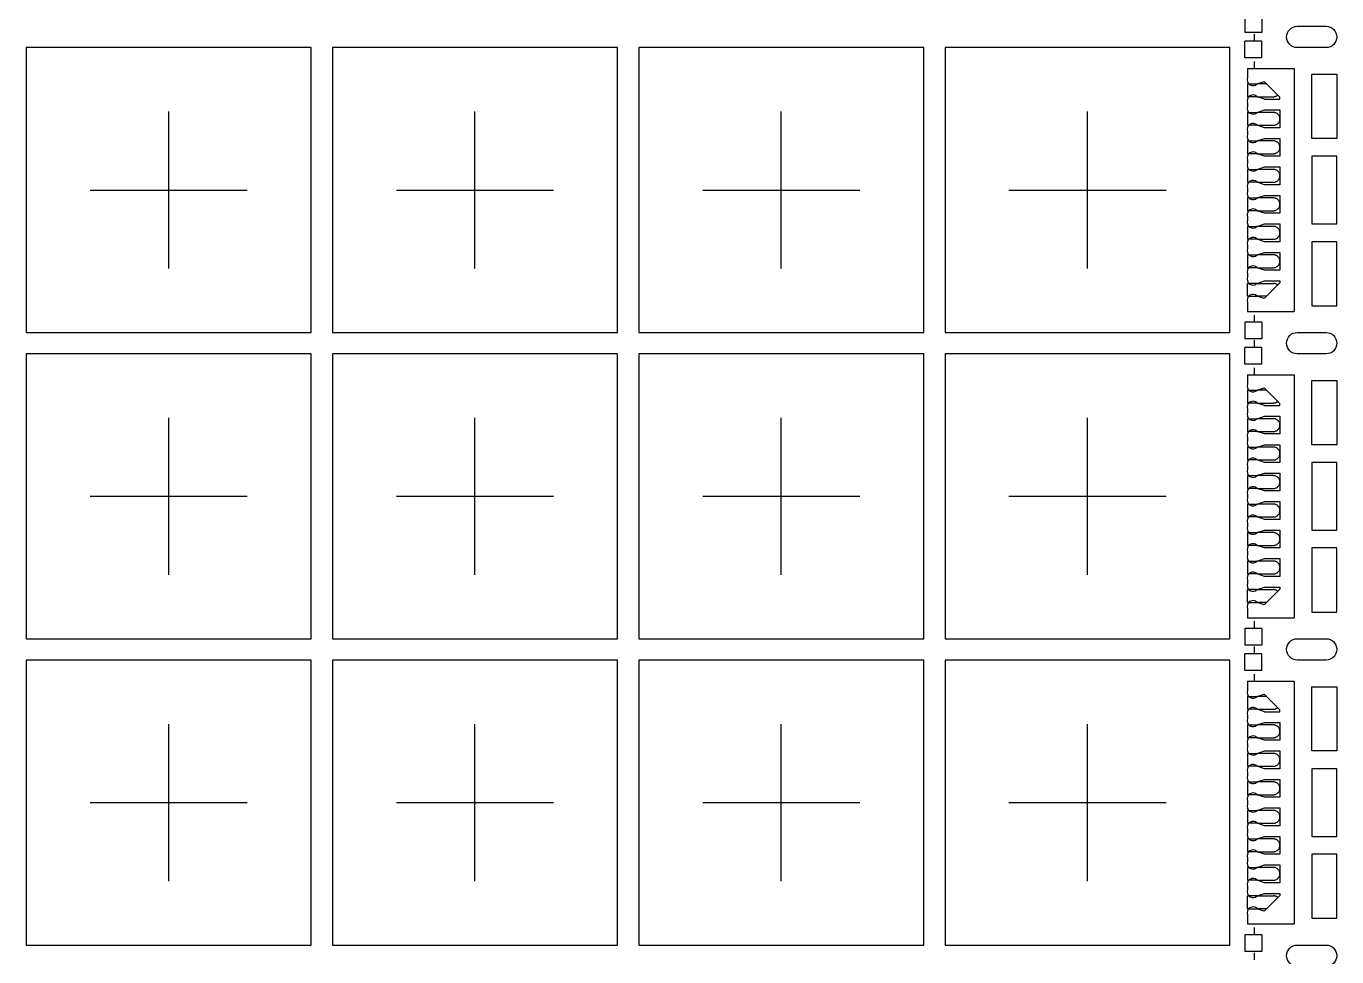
# Model space of a CAD drawing. Extents: x -140 to 1972, y -487 to -95.
# Drawn here: x 1813.04 to 1831.44, y -327.21 to -314.14 of the extents above; entities that cross this region are included whole.
import ezdxf

# ---------------------------------------------------------------- set-up
doc = ezdxf.new("R2010")
doc.units = 0
doc.header["$LTSCALE"] = 5
doc.header["$MEASUREMENT"] = 0
doc.linetypes.add('CENTER', pattern=[2, 1.25, -0.25, 0.25, -0.25])
doc.linetypes.add('HIDDEN', pattern=[0.375, 0.25, -0.125])
doc.layers.add('1', color=7, linetype='CONTINUOUS')
doc.layers.add('1D', color=4, linetype='CONTINUOUS')

msp = doc.modelspace()

# ---------------------------------------------------------------- linework, layer by layer
at = {"layer": '1'}
for p, q in [((1830.15, -313.998, -0.029), (1830.15, -314.233, -0.029)), ((1830.385, -313.998, -0.029), (1830.385, -314.233, -0.029)), ((1830.385, -314.233, -0.029), (1830.15, -314.233, -0.029)), ((1830.15, -314.588, -0.029), (1830.15, -314.353, -0.029)), ((1830.385, -314.353, -0.029), (1830.15, -314.353, -0.029)), ((1830.385, -314.588, -0.029), (1830.385, -314.353, -0.029)), ((1830.385, -314.588, -0.029), (1830.15, -314.588, -0.029)), ((1830.185, -314.738, -0.029), (1830.185, -314.864, -0.029)), ((1830.204, -314.953, -0.029), (1830.323, -314.953, -0.029)), ((1830.323, -314.953, -0.029), (1830.419, -314.919, -0.029)), ((1830.64, -315.14, -0.029), (1830.419, -314.919, -0.029)), ((1830.323, -315.133, -0.029), (1830.204, -315.133, -0.029)), ((1830.425, -315.168, -0.029), (1830.323, -315.133, -0.029)), ((1830.425, -315.168, -0.029), (1830.64, -315.168, -0.029)), ((1830.185, -315.221, -0.029), (1830.185, -315.264, -0.029)), ((1830.204, -315.353, -0.029), (1830.323, -315.353, -0.029)), ((1830.323, -315.353, -0.029), (1830.425, -315.318, -0.029)), ((1830.425, -315.318, -0.029), (1830.64, -315.318, -0.029)), ((1830.323, -315.533, -0.029), (1830.204, -315.533, -0.029)), ((1830.425, -315.568, -0.029), (1830.323, -315.533, -0.029)), ((1830.185, -315.621, -0.029), (1830.185, -315.664, -0.029)), ((1830.323, -315.753, -0.029), (1830.425, -315.718, -0.029)), ((1830.64, -315.568, -0.029), (1830.425, -315.568, -0.029)), ((1830.425, -315.718, -0.029), (1830.64, -315.718, -0.029)), ((1830.204, -315.753, -0.029), (1830.323, -315.753, -0.029)), ((1830.185, -316.021, -0.029), (1830.185, -316.064, -0.029)), ((1830.323, -315.933, -0.029), (1830.204, -315.933, -0.029)), ((1830.425, -315.968, -0.029), (1830.323, -315.933, -0.029)), ((1830.64, -315.968, -0.029), (1830.425, -315.968, -0.029)), ((1830.204, -316.153, -0.029), (1830.323, -316.153, -0.029)), ((1830.323, -316.153, -0.029), (1830.425, -316.118, -0.029)), ((1830.425, -316.118, -0.029), (1830.64, -316.118, -0.029)), ((1830.185, -316.421, -0.029), (1830.185, -316.464, -0.029)), ((1830.323, -316.333, -0.029), (1830.204, -316.333, -0.029)), ((1830.425, -316.368, -0.029), (1830.323, -316.333, -0.029)), ((1830.64, -316.368, -0.029), (1830.425, -316.368, -0.029)), ((1830.204, -316.553, -0.029), (1830.323, -316.553, -0.029)), ((1830.323, -316.553, -0.029), (1830.425, -316.518, -0.029)), ((1830.425, -316.518, -0.029), (1830.64, -316.518, -0.029)), ((1830.185, -316.821, -0.029), (1830.185, -316.864, -0.029)), ((1830.323, -316.733, -0.029), (1830.204, -316.733, -0.029)), ((1830.425, -316.768, -0.029), (1830.323, -316.733, -0.029)), ((1830.64, -316.768, -0.029), (1830.425, -316.768, -0.029)), ((1830.204, -316.953, -0.029), (1830.323, -316.953, -0.029)), ((1830.323, -316.953, -0.029), (1830.425, -316.918, -0.029)), ((1830.425, -316.918, -0.029), (1830.64, -316.918, -0.029)), ((1830.323, -317.133, -0.029), (1830.204, -317.133, -0.029)), ((1830.425, -317.168, -0.029), (1830.323, -317.133, -0.029)), ((1830.64, -317.168, -0.029), (1830.425, -317.168, -0.029)), ((1830.185, -317.221, -0.029), (1830.185, -317.264, -0.029)), ((1830.204, -317.353, -0.029), (1830.323, -317.353, -0.029)), ((1830.323, -317.353, -0.029), (1830.425, -317.318, -0.029)), ((1830.425, -317.318, -0.029), (1830.64, -317.318, -0.029)), ((1830.323, -317.533, -0.029), (1830.204, -317.533, -0.029)), ((1830.425, -317.568, -0.029), (1830.323, -317.533, -0.029)), ((1830.64, -317.568, -0.029), (1830.425, -317.568, -0.029)), ((1830.185, -317.621, -0.029), (1830.185, -317.664, -0.029)), ((1830.323, -317.753, -0.029), (1830.204, -317.753, -0.029)), ((1830.323, -317.753, -0.029), (1830.425, -317.718, -0.029)), ((1830.64, -317.746, -0.029), (1830.419, -317.966, -0.029)), ((1830.425, -317.718, -0.029), (1830.64, -317.718, -0.029)), ((1830.204, -317.933, -0.029), (1830.323, -317.933, -0.029)), ((1830.419, -317.966, -0.029), (1830.323, -317.933, -0.029)), ((1830.185, -318.021, -0.029), (1830.185, -318.148, -0.029)), ((1830.15, -318.298, -0.029), (1830.15, -318.533, -0.029)), ((1830.385, -318.298, -0.029), (1830.15, -318.298, -0.029)), ((1830.385, -318.298, -0.029), (1830.385, -318.533, -0.029)), ((1830.385, -318.533, -0.029), (1830.15, -318.533, -0.029)), ((1830.15, -318.888, -0.029), (1830.15, -318.653, -0.029)), ((1830.385, -318.653, -0.029), (1830.15, -318.653, -0.029)), ((1830.385, -318.888, -0.029), (1830.385, -318.653, -0.029)), ((1830.385, -318.888, -0.029), (1830.15, -318.888, -0.029)), ((1830.185, -319.038, -0.029), (1830.185, -319.164, -0.029)), ((1830.323, -319.253, -0.029), (1830.419, -319.219, -0.029)), ((1830.64, -319.44, -0.029), (1830.419, -319.219, -0.029)), ((1830.204, -319.253, -0.029), (1830.323, -319.253, -0.029)), ((1830.185, -319.521, -0.029), (1830.185, -319.564, -0.029)), ((1830.323, -319.433, -0.029), (1830.204, -319.433, -0.029)), ((1830.425, -319.468, -0.029), (1830.323, -319.433, -0.029)), ((1830.425, -319.468, -0.029), (1830.64, -319.468, -0.029)), ((1830.204, -319.653, -0.029), (1830.323, -319.653, -0.029)), ((1830.323, -319.653, -0.029), (1830.425, -319.618, -0.029)), ((1830.425, -319.618, -0.029), (1830.64, -319.618, -0.029)), ((1830.185, -319.921, -0.029), (1830.185, -319.964, -0.029)), ((1830.323, -319.833, -0.029), (1830.204, -319.833, -0.029)), ((1830.425, -319.868, -0.029), (1830.323, -319.833, -0.029)), ((1830.64, -319.868, -0.029), (1830.425, -319.868, -0.029)), ((1830.204, -320.053, -0.029), (1830.323, -320.053, -0.029)), ((1830.323, -320.053, -0.029), (1830.425, -320.018, -0.029)), ((1830.425, -320.018, -0.029), (1830.64, -320.018, -0.029)), ((1830.185, -320.321, -0.029), (1830.185, -320.364, -0.029)), ((1830.323, -320.233, -0.029), (1830.204, -320.233, -0.029)), ((1830.425, -320.268, -0.029), (1830.323, -320.233, -0.029)), ((1830.64, -320.268, -0.029), (1830.425, -320.268, -0.029)), ((1830.204, -320.453, -0.029), (1830.323, -320.453, -0.029)), ((1830.323, -320.453, -0.029), (1830.425, -320.418, -0.029)), ((1830.425, -320.418, -0.029), (1830.64, -320.418, -0.029)), ((1830.323, -320.633, -0.029), (1830.204, -320.633, -0.029)), ((1830.425, -320.668, -0.029), (1830.323, -320.633, -0.029)), ((1830.64, -320.668, -0.029), (1830.425, -320.668, -0.029)), ((1830.185, -320.721, -0.029), (1830.185, -320.764, -0.029)), ((1830.204, -320.853, -0.029), (1830.323, -320.853, -0.029)), ((1830.323, -320.853, -0.029), (1830.425, -320.818, -0.029)), ((1830.425, -320.818, -0.029), (1830.64, -320.818, -0.029)), ((1830.323, -321.033, -0.029), (1830.204, -321.033, -0.029)), ((1830.425, -321.068, -0.029), (1830.323, -321.033, -0.029)), ((1830.64, -321.068, -0.029), (1830.425, -321.068, -0.029)), ((1830.185, -321.121, -0.029), (1830.185, -321.164, -0.029)), ((1830.204, -321.253, -0.029), (1830.323, -321.253, -0.029)), ((1830.323, -321.253, -0.029), (1830.425, -321.218, -0.029)), ((1830.425, -321.218, -0.029), (1830.64, -321.218, -0.029)), ((1830.323, -321.433, -0.029), (1830.204, -321.433, -0.029)), ((1830.425, -321.468, -0.029), (1830.323, -321.433, -0.029)), ((1830.185, -321.521, -0.029), (1830.185, -321.564, -0.029)), ((1830.323, -321.653, -0.029), (1830.425, -321.618, -0.029)), ((1830.64, -321.468, -0.029), (1830.425, -321.468, -0.029)), ((1830.425, -321.618, -0.029), (1830.64, -321.618, -0.029)), ((1830.204, -321.653, -0.029), (1830.323, -321.653, -0.029)), ((1830.185, -321.921, -0.029), (1830.185, -321.964, -0.029)), ((1830.323, -321.833, -0.029), (1830.204, -321.833, -0.029)), ((1830.425, -321.868, -0.029), (1830.323, -321.833, -0.029)), ((1830.64, -321.868, -0.029), (1830.425, -321.868, -0.029)), ((1830.323, -322.053, -0.029), (1830.204, -322.053, -0.029)), ((1830.323, -322.053, -0.029), (1830.425, -322.018, -0.029)), ((1830.64, -322.046, -0.029), (1830.419, -322.266, -0.029)), ((1830.425, -322.018, -0.029), (1830.64, -322.018, -0.029)), ((1830.185, -322.321, -0.029), (1830.185, -322.448, -0.029)), ((1830.204, -322.233, -0.029), (1830.323, -322.233, -0.029)), ((1830.419, -322.266, -0.029), (1830.323, -322.233, -0.029)), ((1830.15, -322.598, -0.029), (1830.15, -322.833, -0.029)), ((1830.385, -322.598, -0.029), (1830.15, -322.598, -0.029)), ((1830.385, -322.598, -0.029), (1830.385, -322.833, -0.029)), ((1830.385, -322.833, -0.029), (1830.15, -322.833, -0.029)), ((1830.15, -323.188, -0.029), (1830.15, -322.953, -0.029)), ((1830.385, -322.953, -0.029), (1830.15, -322.953, -0.029)), ((1830.385, -323.188, -0.029), (1830.385, -322.953, -0.029)), ((1830.385, -323.188, -0.029), (1830.15, -323.188, -0.029)), ((1830.185, -323.338, -0.029), (1830.185, -323.464, -0.029)), ((1830.204, -323.553, -0.029), (1830.323, -323.553, -0.029)), ((1830.323, -323.553, -0.029), (1830.419, -323.519, -0.029)), ((1830.64, -323.74, -0.029), (1830.419, -323.519, -0.029)), ((1830.185, -323.821, -0.029), (1830.185, -323.864, -0.029)), ((1830.323, -323.733, -0.029), (1830.204, -323.733, -0.029)), ((1830.425, -323.768, -0.029), (1830.323, -323.733, -0.029)), ((1830.425, -323.768, -0.029), (1830.64, -323.768, -0.029)), ((1830.204, -323.953, -0.029), (1830.323, -323.953, -0.029)), ((1830.323, -323.953, -0.029), (1830.425, -323.918, -0.029)), ((1830.425, -323.918, -0.029), (1830.64, -323.918, -0.029)), ((1830.323, -324.133, -0.029), (1830.204, -324.133, -0.029)), ((1830.425, -324.168, -0.029), (1830.323, -324.133, -0.029)), ((1830.64, -324.168, -0.029), (1830.425, -324.168, -0.029)), ((1830.185, -324.221, -0.029), (1830.185, -324.264, -0.029)), ((1830.204, -324.353, -0.029), (1830.323, -324.353, -0.029)), ((1830.323, -324.353, -0.029), (1830.425, -324.318, -0.029)), ((1830.425, -324.318, -0.029), (1830.64, -324.318, -0.029)), ((1830.323, -324.533, -0.029), (1830.204, -324.533, -0.029)), ((1830.425, -324.568, -0.029), (1830.323, -324.533, -0.029)), ((1830.64, -324.568, -0.029), (1830.425, -324.568, -0.029)), ((1830.185, -324.621, -0.029), (1830.185, -324.664, -0.029)), ((1830.204, -324.753, -0.029), (1830.323, -324.753, -0.029)), ((1830.323, -324.753, -0.029), (1830.425, -324.718, -0.029)), ((1830.425, -324.718, -0.029), (1830.64, -324.718, -0.029)), ((1830.323, -324.933, -0.029), (1830.204, -324.933, -0.029)), ((1830.425, -324.968, -0.029), (1830.323, -324.933, -0.029)), ((1830.185, -325.021, -0.029), (1830.185, -325.064, -0.029)), ((1830.323, -325.153, -0.029), (1830.425, -325.118, -0.029)), ((1830.64, -324.968, -0.029), (1830.425, -324.968, -0.029)), ((1830.425, -325.118, -0.029), (1830.64, -325.118, -0.029)), ((1830.204, -325.153, -0.029), (1830.323, -325.153, -0.029)), ((1830.185, -325.421, -0.029), (1830.185, -325.464, -0.029)), ((1830.323, -325.333, -0.029), (1830.204, -325.333, -0.029)), ((1830.425, -325.368, -0.029), (1830.323, -325.333, -0.029)), ((1830.64, -325.368, -0.029), (1830.425, -325.368, -0.029)), ((1830.204, -325.553, -0.029), (1830.323, -325.553, -0.029)), ((1830.323, -325.553, -0.029), (1830.425, -325.518, -0.029)), ((1830.425, -325.518, -0.029), (1830.64, -325.518, -0.029)), ((1830.185, -325.821, -0.029), (1830.185, -325.864, -0.029)), ((1830.323, -325.733, -0.029), (1830.204, -325.733, -0.029)), ((1830.425, -325.768, -0.029), (1830.323, -325.733, -0.029)), ((1830.64, -325.768, -0.029), (1830.425, -325.768, -0.029)), ((1830.204, -325.953, -0.029), (1830.323, -325.953, -0.029)), ((1830.323, -325.953, -0.029), (1830.425, -325.918, -0.029)), ((1830.425, -325.918, -0.029), (1830.64, -325.918, -0.029)), ((1830.185, -326.221, -0.029), (1830.185, -326.264, -0.029)), ((1830.323, -326.133, -0.029), (1830.204, -326.133, -0.029)), ((1830.425, -326.168, -0.029), (1830.323, -326.133, -0.029)), ((1830.64, -326.168, -0.029), (1830.425, -326.168, -0.029)), ((1830.323, -326.353, -0.029), (1830.204, -326.353, -0.029)), ((1830.323, -326.353, -0.029), (1830.425, -326.318, -0.029)), ((1830.64, -326.346, -0.029), (1830.419, -326.566, -0.029)), ((1830.425, -326.318, -0.029), (1830.64, -326.318, -0.029)), ((1830.204, -326.533, -0.029), (1830.323, -326.533, -0.029)), ((1830.419, -326.566, -0.029), (1830.323, -326.533, -0.029)), ((1830.185, -326.621, -0.029), (1830.185, -326.748, -0.029)), ((1830.15, -326.898, -0.029), (1830.15, -327.133, -0.029)), ((1830.385, -326.898, -0.029), (1830.15, -326.898, -0.029)), ((1830.385, -326.898, -0.029), (1830.385, -327.133, -0.029)), ((1830.385, -327.133, -0.029), (1830.15, -327.133, -0.029))]:
    msp.add_line(p, q, dxfattribs=at)
at = {"layer": '1', "color": 7}
for p, q in [((1830.185, -314.738, -0.029), (1830.84, -314.738, -0.029)), ((1830.84, -314.738, -0.029), (1830.84, -318.148, -0.029)), ((1830.64, -315.168, -0.029), (1830.64, -315.14, -0.029)), ((1830.64, -315.318, -0.029), (1830.64, -315.568, -0.029)), ((1830.64, -315.718, -0.029), (1830.64, -315.968, -0.029)), ((1830.64, -316.118, -0.029), (1830.64, -316.368, -0.029)), ((1830.64, -316.518, -0.029), (1830.64, -316.768, -0.029)), ((1830.64, -316.918, -0.029), (1830.64, -317.168, -0.029)), ((1830.64, -317.318, -0.029), (1830.64, -317.568, -0.029)), ((1830.64, -317.718, -0.029), (1830.64, -317.746, -0.029)), ((1830.185, -318.148, -0.029), (1830.84, -318.148, -0.029)), ((1830.185, -319.038, -0.029), (1830.84, -319.038, -0.029)), ((1830.84, -319.038, -0.029), (1830.84, -322.448, -0.029)), ((1830.64, -319.468, -0.029), (1830.64, -319.44, -0.029)), ((1830.64, -319.618, -0.029), (1830.64, -319.868, -0.029)), ((1830.64, -320.018, -0.029), (1830.64, -320.268, -0.029)), ((1830.64, -320.418, -0.029), (1830.64, -320.668, -0.029)), ((1830.64, -320.818, -0.029), (1830.64, -321.068, -0.029)), ((1830.64, -321.218, -0.029), (1830.64, -321.468, -0.029)), ((1830.64, -321.618, -0.029), (1830.64, -321.868, -0.029)), ((1830.64, -322.018, -0.029), (1830.64, -322.046, -0.029)), ((1830.185, -322.448, -0.029), (1830.84, -322.448, -0.029)), ((1830.185, -323.338, -0.029), (1830.84, -323.338, -0.029)), ((1830.84, -323.338, -0.029), (1830.84, -326.748, -0.029)), ((1830.64, -323.768, -0.029), (1830.64, -323.74, -0.029)), ((1830.64, -323.918, -0.029), (1830.64, -324.168, -0.029)), ((1830.64, -324.318, -0.029), (1830.64, -324.568, -0.029)), ((1830.64, -324.718, -0.029), (1830.64, -324.968, -0.029)), ((1830.64, -325.118, -0.029), (1830.64, -325.368, -0.029)), ((1830.64, -325.518, -0.029), (1830.64, -325.768, -0.029)), ((1830.64, -325.918, -0.029), (1830.64, -326.168, -0.029)), ((1830.64, -326.318, -0.029), (1830.64, -326.346, -0.029)), ((1830.185, -326.748, -0.029), (1830.84, -326.748, -0.029))]:
    msp.add_line(p, q, dxfattribs=at)
at = {"layer": '1', "ltscale": 10, "elevation": -0.029}
for points in [[(1830.885, -314.143), (1831.29, -314.143, -1), (1831.29, -314.443), (1830.885, -314.443, -1)], [(1830.885, -318.443), (1831.29, -318.443, -1), (1831.29, -318.743), (1830.885, -318.743, -1)], [(1830.885, -322.743), (1831.29, -322.743, -1), (1831.29, -323.043), (1830.885, -323.043, -1)], [(1830.885, -327.043), (1831.29, -327.043, -1), (1831.29, -327.343), (1830.885, -327.343, -1)]]:
    msp.add_lwpolyline(points, format="xyb", close=True, dxfattribs=at)
for points in [[(1831.44, -315.718), (1831.09, -315.718), (1831.09, -314.818), (1831.44, -314.818)], [(1831.44, -315.968), (1831.09, -315.968), (1831.09, -316.918), (1831.44, -316.918)], [(1831.09, -317.168), (1831.09, -318.068), (1831.44, -318.068), (1831.44, -317.168)], [(1831.44, -320.018), (1831.09, -320.018), (1831.09, -319.118), (1831.44, -319.118)], [(1831.44, -320.268), (1831.09, -320.268), (1831.09, -321.218), (1831.44, -321.218)], [(1831.09, -321.468), (1831.09, -322.368), (1831.44, -322.368), (1831.44, -321.468)], [(1831.44, -324.318), (1831.09, -324.318), (1831.09, -323.418), (1831.44, -323.418)], [(1831.44, -324.568), (1831.09, -324.568), (1831.09, -325.518), (1831.44, -325.518)], [(1831.09, -325.768), (1831.09, -326.668), (1831.44, -326.668), (1831.44, -325.768)]]:
    msp.add_lwpolyline(points, close=True, dxfattribs=at)
at = {"layer": '1'}
for centre, start, end in [((1830.264, -314.893, -0.029), 159.5408, 315.2841), ((1830.264, -315.192, -0.029), 44.7159, 200.4592), ((1830.264, -315.293, -0.029), 159.5408, 315.2841), ((1830.264, -315.592, -0.029), 44.7159, 200.4592), ((1830.264, -315.693, -0.029), 159.5408, 315.2841), ((1830.264, -315.992, -0.029), 44.7159, 200.4592), ((1830.264, -316.093, -0.029), 159.5408, 315.2841), ((1830.264, -316.392, -0.029), 44.7159, 200.4592), ((1830.264, -316.493, -0.029), 159.5408, 315.2841), ((1830.264, -316.792, -0.029), 44.7159, 200.4592), ((1830.264, -316.893, -0.029), 159.5408, 315.2841), ((1830.264, -317.192, -0.029), 44.7159, 200.4592), ((1830.264, -317.293, -0.029), 159.5408, 315.2841), ((1830.264, -317.592, -0.029), 44.7159, 200.4592), ((1830.264, -317.693, -0.029), 159.5408, 315.2841), ((1830.264, -317.992, -0.029), 44.7159, 200.4592), ((1830.264, -319.193, -0.029), 159.5408, 315.2841), ((1830.264, -319.492, -0.029), 44.7159, 200.4592), ((1830.264, -319.593, -0.029), 159.5408, 315.2841), ((1830.264, -319.892, -0.029), 44.7159, 200.4592), ((1830.264, -319.993, -0.029), 159.5408, 315.2841), ((1830.264, -320.292, -0.029), 44.7159, 200.4592), ((1830.264, -320.393, -0.029), 159.5408, 315.2841), ((1830.264, -320.692, -0.029), 44.7159, 200.4592), ((1830.264, -320.793, -0.029), 159.5408, 315.2841), ((1830.264, -321.092, -0.029), 44.7159, 200.4592), ((1830.264, -321.193, -0.029), 159.5408, 315.2841), ((1830.264, -321.492, -0.029), 44.7159, 200.4592), ((1830.264, -321.593, -0.029), 159.5408, 315.2841), ((1830.264, -321.892, -0.029), 44.7159, 200.4592), ((1830.264, -321.993, -0.029), 159.5408, 315.2841), ((1830.264, -322.292, -0.029), 44.7159, 200.4592), ((1830.264, -323.493, -0.029), 159.5408, 315.2841), ((1830.264, -323.792, -0.029), 44.7159, 200.4592), ((1830.264, -323.893, -0.029), 159.5408, 315.2841), ((1830.264, -324.192, -0.029), 44.7159, 200.4592), ((1830.264, -324.293, -0.029), 159.5408, 315.2841), ((1830.264, -324.592, -0.029), 44.7159, 200.4592), ((1830.264, -324.693, -0.029), 159.5408, 315.2841), ((1830.264, -324.992, -0.029), 44.7159, 200.4592), ((1830.264, -325.093, -0.029), 159.5408, 315.2841), ((1830.264, -325.392, -0.029), 44.7159, 200.4592), ((1830.264, -325.493, -0.029), 159.5408, 315.2841), ((1830.264, -325.792, -0.029), 44.7159, 200.4592), ((1830.264, -325.893, -0.029), 159.5408, 315.2841), ((1830.264, -326.192, -0.029), 44.7159, 200.4592), ((1830.264, -326.293, -0.029), 159.5408, 315.2841), ((1830.264, -326.592, -0.029), 44.7159, 200.4592)]:
    msp.add_arc(centre, 0.0843, start, end, dxfattribs=at)
at = {"layer": '1D', "linetype": 'HIDDEN', "ltscale": 0.08}
for p, q in [((1830.285, -314.353, -0.029), (1830.285, -314.233, -0.029)), ((1830.285, -314.738, -0.029), (1830.285, -314.588, -0.029)), ((1830.285, -318.298, -0.029), (1830.285, -318.148, -0.029)), ((1830.285, -318.653, -0.029), (1830.285, -318.533, -0.029)), ((1830.285, -319.038, -0.029), (1830.285, -318.888, -0.029)), ((1830.285, -322.598, -0.029), (1830.285, -322.448, -0.029)), ((1830.285, -322.953, -0.029), (1830.285, -322.833, -0.029)), ((1830.285, -323.338, -0.029), (1830.285, -323.188, -0.029)), ((1830.285, -326.898, -0.029), (1830.285, -326.748, -0.029)), ((1830.285, -327.253, -0.029), (1830.285, -327.133, -0.029))]:
    msp.add_line(p, q, dxfattribs=at)
at = {"layer": '1D', "linetype": 'CENTER'}
for p, q in [((1815.04, -317.546, -0.029), (1815.04, -315.34, -0.029)), ((1819.34, -317.546, -0.029), (1819.34, -315.34, -0.029)), ((1823.64, -317.546, -0.029), (1823.64, -315.34, -0.029)), ((1827.94, -317.546, -0.029), (1827.94, -315.34, -0.029)), ((1813.937, -316.443, -0.029), (1816.142, -316.443, -0.029)), ((1818.237, -316.443, -0.029), (1820.442, -316.443, -0.029)), ((1822.537, -316.443, -0.029), (1824.742, -316.443, -0.029)), ((1826.837, -316.443, -0.029), (1829.042, -316.443, -0.029)), ((1815.04, -321.846, -0.029), (1815.04, -319.64, -0.029)), ((1819.34, -321.846, -0.029), (1819.34, -319.64, -0.029)), ((1823.64, -321.846, -0.029), (1823.64, -319.64, -0.029)), ((1827.94, -321.846, -0.029), (1827.94, -319.64, -0.029)), ((1813.937, -320.743, -0.029), (1816.142, -320.743, -0.029)), ((1818.237, -320.743, -0.029), (1820.442, -320.743, -0.029)), ((1822.537, -320.743, -0.029), (1824.742, -320.743, -0.029)), ((1826.837, -320.743, -0.029), (1829.042, -320.743, -0.029)), ((1815.04, -326.146, -0.029), (1815.04, -323.94, -0.029)), ((1819.34, -326.146, -0.029), (1819.34, -323.94, -0.029)), ((1823.64, -326.146, -0.029), (1823.64, -323.94, -0.029)), ((1827.94, -326.146, -0.029), (1827.94, -323.94, -0.029)), ((1813.937, -325.043, -0.029), (1816.142, -325.043, -0.029)), ((1818.237, -325.043, -0.029), (1820.442, -325.043, -0.029)), ((1822.537, -325.043, -0.029), (1824.742, -325.043, -0.029)), ((1826.837, -325.043, -0.029), (1829.042, -325.043, -0.029))]:
    msp.add_line(p, q, dxfattribs=at)
at = {"layer": '1D', "color": 2, "linetype": 'CENTER', "ltscale": 0.8, "elevation": -0.029}
for points in [[(1817.04, -318.443), (1817.04, -314.443), (1813.04, -314.443), (1813.04, -318.443)], [(1821.34, -318.443), (1821.34, -314.443), (1817.34, -314.443), (1817.34, -318.443)], [(1825.64, -318.443), (1825.64, -314.443), (1821.64, -314.443), (1821.64, -318.443)], [(1829.94, -318.443), (1829.94, -314.443), (1825.94, -314.443), (1825.94, -318.443)], [(1817.04, -322.743), (1817.04, -318.743), (1813.04, -318.743), (1813.04, -322.743)], [(1821.34, -322.743), (1821.34, -318.743), (1817.34, -318.743), (1817.34, -322.743)], [(1825.64, -322.743), (1825.64, -318.743), (1821.64, -318.743), (1821.64, -322.743)], [(1829.94, -322.743), (1829.94, -318.743), (1825.94, -318.743), (1825.94, -322.743)], [(1817.04, -327.043), (1817.04, -323.043), (1813.04, -323.043), (1813.04, -327.043)], [(1821.34, -327.043), (1821.34, -323.043), (1817.34, -323.043), (1817.34, -327.043)], [(1825.64, -327.043), (1825.64, -323.043), (1821.64, -323.043), (1821.64, -327.043)], [(1829.94, -327.043), (1829.94, -323.043), (1825.94, -323.043), (1825.94, -327.043)]]:
    msp.add_lwpolyline(points, close=True, dxfattribs=at)
at = {"layer": '1D', "linetype": 'HIDDEN', "ltscale": 0.3, "elevation": -0.029}
for points in [[(1830.204, -314.953), (1830.185, -314.953), (1830.185, -315.133), (1830.204, -315.133)], [(1830.452, -314.953), (1830.323, -314.953)], [(1830.204, -315.353), (1830.185, -315.353), (1830.185, -315.533), (1830.204, -315.533)], [(1830.204, -315.753), (1830.185, -315.753), (1830.185, -315.933), (1830.204, -315.933)], [(1830.204, -316.153), (1830.185, -316.153), (1830.185, -316.333), (1830.204, -316.333)], [(1830.204, -316.553), (1830.185, -316.553), (1830.185, -316.733), (1830.204, -316.733)], [(1830.204, -316.953), (1830.185, -316.953), (1830.185, -317.133), (1830.204, -317.133)], [(1830.204, -317.353), (1830.185, -317.353), (1830.185, -317.533), (1830.204, -317.533)], [(1830.204, -317.933), (1830.185, -317.933), (1830.185, -317.753), (1830.204, -317.753)], [(1830.452, -317.933), (1830.323, -317.933)], [(1830.204, -319.253), (1830.185, -319.253), (1830.185, -319.433), (1830.204, -319.433)], [(1830.452, -319.253), (1830.323, -319.253)], [(1830.204, -319.653), (1830.185, -319.653), (1830.185, -319.833), (1830.204, -319.833)], [(1830.204, -320.053), (1830.185, -320.053), (1830.185, -320.233), (1830.204, -320.233)], [(1830.204, -320.453), (1830.185, -320.453), (1830.185, -320.633), (1830.204, -320.633)], [(1830.204, -320.853), (1830.185, -320.853), (1830.185, -321.033), (1830.204, -321.033)], [(1830.204, -321.253), (1830.185, -321.253), (1830.185, -321.433), (1830.204, -321.433)], [(1830.204, -321.653), (1830.185, -321.653), (1830.185, -321.833), (1830.204, -321.833)], [(1830.204, -322.233), (1830.185, -322.233), (1830.185, -322.053), (1830.204, -322.053)], [(1830.452, -322.233), (1830.323, -322.233)], [(1830.204, -323.553), (1830.185, -323.553), (1830.185, -323.733), (1830.204, -323.733)], [(1830.452, -323.553), (1830.323, -323.553)], [(1830.204, -323.953), (1830.185, -323.953), (1830.185, -324.133), (1830.204, -324.133)], [(1830.204, -324.353), (1830.185, -324.353), (1830.185, -324.533), (1830.204, -324.533)], [(1830.204, -324.753), (1830.185, -324.753), (1830.185, -324.933), (1830.204, -324.933)], [(1830.204, -325.153), (1830.185, -325.153), (1830.185, -325.333), (1830.204, -325.333)], [(1830.204, -325.553), (1830.185, -325.553), (1830.185, -325.733), (1830.204, -325.733)], [(1830.204, -325.953), (1830.185, -325.953), (1830.185, -326.133), (1830.204, -326.133)], [(1830.204, -326.533), (1830.185, -326.533), (1830.185, -326.353), (1830.204, -326.353)], [(1830.452, -326.533), (1830.323, -326.533)]]:
    msp.add_lwpolyline(points, dxfattribs=at)
for points in [[(1830.323, -315.133), (1830.55, -315.133, 0.184483), (1830.61, -315.11, 0.175674)], [(1830.323, -315.533), (1830.55, -315.533, 1), (1830.55, -315.353), (1830.323, -315.353)], [(1830.323, -315.933), (1830.55, -315.933, 1), (1830.55, -315.753), (1830.323, -315.753)], [(1830.323, -316.333), (1830.55, -316.333, 1), (1830.55, -316.153), (1830.323, -316.153)], [(1830.323, -316.733), (1830.55, -316.733, 1), (1830.55, -316.553), (1830.323, -316.553)], [(1830.323, -317.133), (1830.55, -317.133, 1), (1830.55, -316.953), (1830.323, -316.953)], [(1830.323, -317.533), (1830.55, -317.533, 1), (1830.55, -317.353), (1830.323, -317.353)], [(1830.323, -317.753), (1830.55, -317.753, -0.184483), (1830.61, -317.776, -0.175674)], [(1830.323, -319.433), (1830.55, -319.433, 0.184483), (1830.61, -319.41, 0.175674)], [(1830.323, -319.833), (1830.55, -319.833, 1), (1830.55, -319.653), (1830.323, -319.653)], [(1830.323, -320.233), (1830.55, -320.233, 1), (1830.55, -320.053), (1830.323, -320.053)], [(1830.323, -320.633), (1830.55, -320.633, 1), (1830.55, -320.453), (1830.323, -320.453)], [(1830.323, -321.033), (1830.55, -321.033, 1), (1830.55, -320.853), (1830.323, -320.853)], [(1830.323, -321.433), (1830.55, -321.433, 1), (1830.55, -321.253), (1830.323, -321.253)], [(1830.323, -321.833), (1830.55, -321.833, 1), (1830.55, -321.653), (1830.323, -321.653)], [(1830.323, -322.053), (1830.55, -322.053, -0.184483), (1830.61, -322.076, -0.175674)], [(1830.323, -323.733), (1830.55, -323.733, 0.184483), (1830.61, -323.71, 0.175674)], [(1830.323, -324.133), (1830.55, -324.133, 1), (1830.55, -323.953), (1830.323, -323.953)], [(1830.323, -324.533), (1830.55, -324.533, 1), (1830.55, -324.353), (1830.323, -324.353)], [(1830.323, -324.933), (1830.55, -324.933, 1), (1830.55, -324.753), (1830.323, -324.753)], [(1830.323, -325.333), (1830.55, -325.333, 1), (1830.55, -325.153), (1830.323, -325.153)], [(1830.323, -325.733), (1830.55, -325.733, 1), (1830.55, -325.553), (1830.323, -325.553)], [(1830.323, -326.133), (1830.55, -326.133, 1), (1830.55, -325.953), (1830.323, -325.953)], [(1830.323, -326.353), (1830.55, -326.353, -0.184483), (1830.61, -326.376, -0.175674)]]:
    msp.add_lwpolyline(points, format="xyb", dxfattribs=at)

doc.saveas('drawing.dxf')
